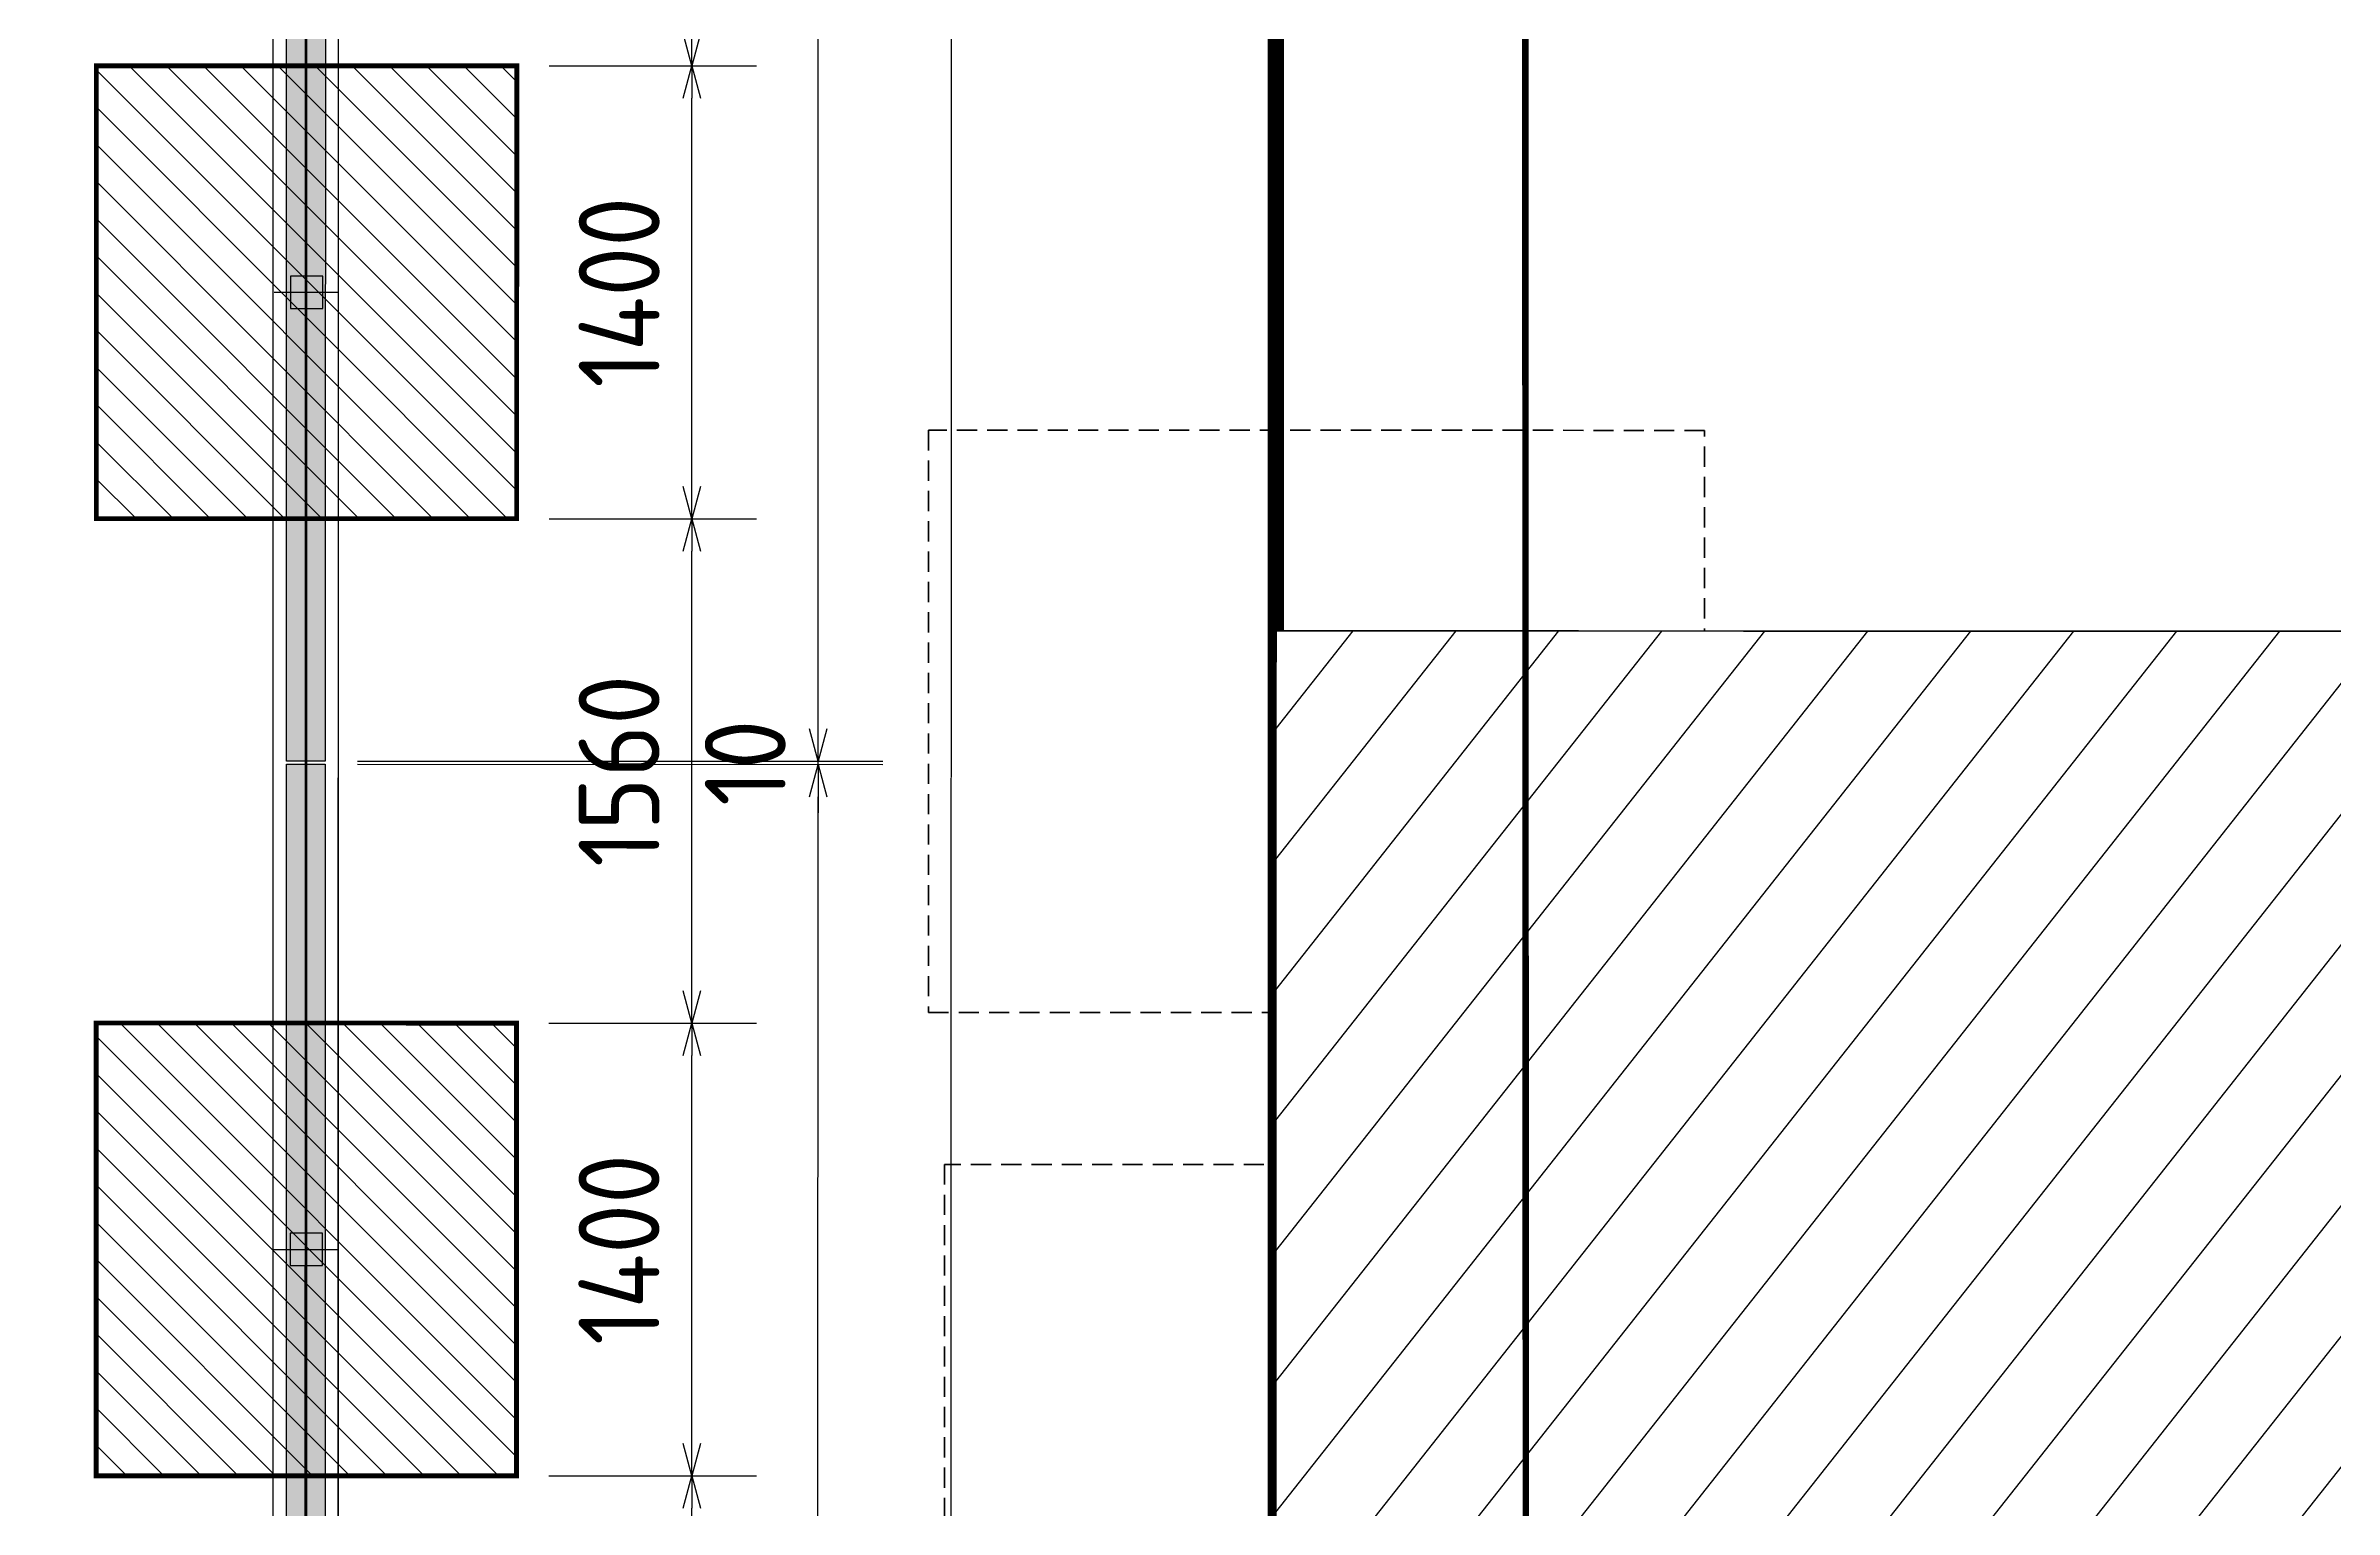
# Model space of a CAD drawing. Header units: centimetres. Extents: x -6122352 to 4157695, y -1694241 to 1947892.
# Drawn here: x 58955 to 66032, y -158970 to -154446 of the extents above; entities that cross this region are included whole.
import ezdxf
from ezdxf.xclip import XClip

# ---------------------------------------------------------------- set-up
doc = ezdxf.new("R2010")
doc.units = ezdxf.units.CM
doc.header["$MEASUREMENT"] = 0
doc.header["$XCLIPFRAME"] = 2
doc.header["$PDMODE"] = 66
doc.header["$PDSIZE"] = 100
for name, pattern in [('DASHED2', [0.375, 0.25, -0.125]), ('XR-AR-END-SETTING OUT PLAN$0$23261-XR-AR-SI-GF$0$HIDDEN', [0.375, 0.25, -0.125]), ('XR-AR-END-SETTING OUT PLAN$0$23585-XR-AR-END-GROUND FLOOR$0$945-4P-1-101-GROUND FLOOR PLAN$0$XR-MIDDLE-GROUND FLOOR PLAN$0$HIDDEN2', [0.1875, 0.125, -0.0625]), ('XR-AR-END-SETTING OUT PLAN$0$23585-XR-AR-END-GROUND FLOOR$0$XR-END-GROUND FLOOR PLAN$0$HIDDEN2', [0.1875, 0.125, -0.0625])]:
    doc.linetypes.add(name, pattern=pattern)
for name, color, linetype in [('00-MI-DIM', 7, 'Continuous'), ('23585-XR-AR-BOUNDARY WALLS AND SETBACKS$0$setback', 7, 'XR-AR-END-SETTING OUT PLAN$0$23261-XR-AR-SI-GF$0$HIDDEN'), ('@MI-FOOTINGS', 7, 'Continuous'), ('@MI-MEP', 7, 'Continuous'), ('@MI-REF LAYER', 7, 'Continuous'), ('@MI-TYPE-02', 6, 'Continuous'), ('B_TH_4', 7, 'Continuous')]:
    doc.layers.add(name, color=color, linetype=linetype)
doc.layers.add('08-Compound Wall-2', color=6, linetype='Continuous', lineweight=25, true_color=0xff00ff)
doc.layers.add('23585-XR-AR-DAMAC PLOT LIMITS$0$1-End units', color=7, linetype='Continuous', lineweight=5, true_color=0xf8991e)
for name, color, linetype, lineweight in [('@ Foundations', 4, 'DASHED2', 50), ('A-ANNO-TEXT', 3, 'Continuous', 25), ('XR-AR-END-SETTING OUT PLAN$0$23585-XR-AR-END-GROUND FLOOR$0$A-DOOR-FULL', 1, 'Continuous', 9), ('XR-AR-END-SETTING OUT PLAN$0$23585-XR-AR-END-GROUND FLOOR$0$A-GLAZ-SILL', 8, 'Continuous', 5), ('XR-AR-END-SETTING OUT PLAN$0$23585-XR-AR-END-GROUND FLOOR$0$A-GLAZ-WNDO', 232, 'Continuous', 9), ('XR-AR-END-SETTING OUT PLAN$0$23585-XR-AR-END-GROUND FLOOR$0$A-WALL', 7, 'Continuous', 30), ('XR-AR-END-SETTING OUT PLAN$0$23585-XR-AR-END-GROUND FLOOR$0$S-COLS', 51, 'Continuous', 40), ('XR-AR-END-SETTING OUT PLAN$0$23585-XR-AR-END-GROUND FLOOR$0$S-COLS-PATT', 8, 'Continuous', 5)]:
    doc.layers.add(name, color=color, linetype=linetype, lineweight=lineweight)
doc.styles.add('Schueco-BEMSTIL', font='isocpeur.ttf', dxfattribs={"width": 0.9})
doc.dimstyles.new('MI- JWC-TXT-2.5 MM', dxfattribs={"dimscale": 1.5, "dimtxt": 2.5, "dimasz": 1, "dimexe": 2, "dimexo": 1, "dimgap": 1, "dimtad": 1, "dimdec": 0, "dimdsep": 46, "dimtxsty": 'Schueco-BEMSTIL', "dimblk": 'OPEN30', "dimcen": 0, "dimdle": 2, "dimclrd": 140, "dimclre": 8, "dimclrt": 40, "dimadec": 0, "dimazin": 2, "dimtfac": 1, "dimtdec": 0, "dimtix": 1, "dimtmove": 2, "dimatfit": 3, "dimldrblk": 'OPEN', "dimfxl": 2, "dimlwd": -1, "dimlwe": -1, "dimarcsym": 0})

# ---------------------------------------------------------------- blocks, each defined once
blk = doc.blocks.new('23585-XR-AR-BOUNDARY WALLS AND SETBACKS')
at = {"layer": '08-Compound Wall-2'}
for points in [[(496543.3055, 2768839.1644), (496560.9267, 2768823.0184), (496567.0408, 2768829.6907), (496571.0944, 2768834.1145), (496575.1476, 2768838.5383), (496579.201, 2768842.9621), (496583.2544, 2768847.3859), (496589.3684, 2768854.0583), (496571.747, 2768870.2047)], [(496548.6301, 2768809.5979), (496550.6244, 2768811.7745), (496554.6778, 2768816.1983), (496560.7916, 2768822.8709), (496543.1704, 2768839.017)]]:
    blk.add_lwpolyline(points, dxfattribs=at)
at = {"layer": '23585-XR-AR-BOUNDARY WALLS AND SETBACKS$0$setback', "ltscale": 40, "const_width": 0.05}
blk.add_lwpolyline([(496585.2711, 2768853.8794), (496570.8939, 2768867.0531), (496566.7391, 2768862.5186), (496562.6856, 2768858.0948), (496558.6322, 2768853.671), (496554.5788, 2768849.2473), (496550.5252, 2768844.8235), (496546.3706, 2768840.2892), (496560.7478, 2768827.1156), (496564.9027, 2768831.6499), (496568.9563, 2768836.0737), (496573.0094, 2768840.4973), (496577.0628, 2768844.9212), (496581.1162, 2768849.345), (496585.2711, 2768853.8794)], dxfattribs=at)
blk = doc.blocks.new('A$C9d9485f6')
at = {"layer": 'A-ANNO-TEXT', "rotation": 312.4881850805905}
blk.add_blockref('23585-XR-AR-BOUNDARY WALLS AND SETBACKS', (-2377088.5348, -1504219.2521), dxfattribs=at)
blk = doc.blocks.new('23585-XR-AR-DAMAC PLOT LIMITS')
at = {"layer": '23585-XR-AR-DAMAC PLOT LIMITS$0$1-End units', "color": 251, "true_color": 0x636466}
for points in [[(496560.9329, 2768822.8771), (496543.2379, 2768839.0907), (496549.4193, 2768845.8369), (496567.1145, 2768829.6231)], [(496560.9329, 2768822.8771), (496554.7515, 2768816.1307), (496537.0565, 2768832.3443), (496543.2379, 2768839.0907)]]:
    blk.add_lwpolyline(points, close=True, dxfattribs=at)
blk = doc.blocks.new('A$Cf093b529')
at = {"layer": 'A-ANNO-TEXT'}
blk.add_blockref('23585-XR-AR-DAMAC PLOT LIMITS', (-495391.9901, -2768603.4419), dxfattribs=at)
blk = doc.blocks.new('A$Cd29382e1')
at = {"color": 1, "true_color": 0xeb0000, "const_width": 0.008}
blk.add_lwpolyline([(42.3, -24.0001), (33.1501, -24.0001), (27.1499, -24), (21.1501, -23.9999), (15.1501, -24), (9.1501, -24), (0, -24.0002), (0, 0), (9.15, -0.0001), (15.1501, -0.0001), (21.1501, -0.0001), (27.1499, 0.0001), (33.1501, 0), (42.3, -0.0002)], close=True, dxfattribs=at)
blk = doc.blocks.new('A$C0a111004')
at = {"color": 1, "true_color": 0xeb0000, "const_width": 0.008}
blk.add_lwpolyline([(18.3021, 0.0001), (21.1518, 0), (30.3028, 0), (30.3027, -23.9999), (21.1499, -24), (15.1498, -23.9999), (9.1499, -23.9998), (-0.0001, -23.9999), (0, 0), (9.1501, 0.0001), (15.1501, 0.0001)], close=True, dxfattribs=at)
blk = doc.blocks.new('*U37')
for points in [[(91, 0), (41, 0), (41, 1021), (91, 1021)], [(0, 0), (38, 0), (38, -50), (50, -50), (50, -110), (0, -110)], [(1100, 0), (1062, 0), (1062, -50), (1050, -50), (1050, -110), (1100, -110)]]:
    blk.add_lwpolyline(points, close=True)
at = {"color": 8, "linetype": 'XR-AR-END-SETTING OUT PLAN$0$23585-XR-AR-END-GROUND FLOOR$0$XR-END-GROUND FLOOR PLAN$0$HIDDEN2'}
blk.add_arc((41, 0), 1021, 0, 90, dxfattribs=at)
at = {"layer": 'XR-AR-END-SETTING OUT PLAN$0$23585-XR-AR-END-GROUND FLOOR$0$A-GLAZ-SILL', "linetype": 'XR-AR-END-SETTING OUT PLAN$0$23585-XR-AR-END-GROUND FLOOR$0$945-4P-1-101-GROUND FLOOR PLAN$0$XR-MIDDLE-GROUND FLOOR PLAN$0$HIDDEN2', "ltscale": 3}
blk.add_lwpolyline([(0, 0), (1100, 0), (1100, -110), (0, -110)], close=True, dxfattribs=at)
blk = doc.blocks.new('XR-AR-END-SETTING OUT PLAN$0$23585-XR-AR-END-GROUND FLOOR$0$A$C75a8815d')
at = {"layer": 'XR-AR-END-SETTING OUT PLAN$0$23585-XR-AR-END-GROUND FLOOR$0$S-COLS', "color": 252, "lineweight": 30}
for points in [[(0, 3500), (0, 2700), (250, 2700), (250, 3500)], [(0, 0), (0, 550), (250, 550), (250, 0)]]:
    blk.add_lwpolyline(points, close=True, dxfattribs=at)
blk = doc.blocks.new('XR-AR-END-SETTING OUT PLAN')
at = {"layer": 'XR-AR-END-SETTING OUT PLAN$0$23585-XR-AR-END-GROUND FLOOR$0$A-GLAZ-SILL', "color": 8}
blk.add_line((3250.1, 6050), (3250.1, 8200), dxfattribs=at)
at = {"layer": 'XR-AR-END-SETTING OUT PLAN$0$23585-XR-AR-END-GROUND FLOOR$0$A-GLAZ-WNDO', "color": 8}
for p, q in [((3000.1, 8200), (3000.1, 8150)), ((3150.1, 8150), (3000.1, 8150)), ((3150.1, 8200), (3150.1, 8150)), ((3150.1, 6100), (3150.1, 8200)), ((3000.1, 7448), (3000.1, 7498)), ((3000.1, 7498), (3150.1, 7498)), ((3150.1, 7448), (3000.1, 7448)), ((3150.1, 7498), (3150.1, 7448)), ((3000.1, 6747), (3000.1, 6797)), ((3000.1, 6797), (3150.1, 6797)), ((3150.1, 6797), (3150.1, 6747)), ((3150.1, 6747), (3000.1, 6747)), ((3000.1, 6050), (3000.1, 6100)), ((3000.1, 6100), (3150.1, 6100)), ((3150.1, 6100), (3150.1, 6050)), ((3000.1, 6050), (3250.1, 6050))]:
    blk.add_line(p, q, dxfattribs=at)
for points in [[(3250.1, 8200), (3000.1, 8200)], [(3000.1, 7498), (3000.1, 8150)], [(3050.1, 8150), (3050.1, 7498)], [(3000.1, 6100), (3000.1, 7448)], [(3050.1, 7448), (3050.1, 6797)], [(3050.1, 6747), (3050.1, 6100)]]:
    blk.add_lwpolyline(points, dxfattribs=at)
at = {"layer": 'XR-AR-END-SETTING OUT PLAN$0$23585-XR-AR-END-GROUND FLOOR$0$A-WALL', "color": 8}
for points in [[(4790.1, 8750), (3250.1, 8750), (3250.1, 8200), (3000.1, 8200), (3000.1, 9000), (4540.1, 9000), (4540.1, 9050), (4790.1, 9050)], [(3250.1, 5750), (3250.1, 5750), (3250.1, 6050), (3000.1, 6050), (3000.1, 5500), (3250.1, 5500)], [(3250.1, 5500), (7760.1, 5500), (7760.1, 5750), (3250.1, 5750)]]:
    blk.add_lwpolyline(points, close=True, dxfattribs=at)
at = {"layer": 'XR-AR-END-SETTING OUT PLAN$0$23585-XR-AR-END-GROUND FLOOR$0$A-DOOR-FULL', "color": 8, "xscale": 0.9090909090912127, "yscale": 0.9090909090912127, "zscale": 0.9090909090912127, "rotation": 179.9999999999999}
blk.add_blockref('*U37', (6650.1, 8750), dxfattribs=at)
at = {"layer": 'XR-AR-END-SETTING OUT PLAN$0$23585-XR-AR-END-GROUND FLOOR$0$S-COLS-PATT', "color": 8}
blk.add_blockref('XR-AR-END-SETTING OUT PLAN$0$23585-XR-AR-END-GROUND FLOOR$0$A$C75a8815d', (3000.1, 5500), dxfattribs=at)
blk = doc.blocks.new('END UNIT')
at = {"xscale": 0.001, "yscale": 0.001, "zscale": 0.001}
blk.add_blockref('XR-AR-END-SETTING OUT PLAN', (-9.1502, 0), dxfattribs=at)
blk = doc.blocks.new('TH_4')
at = {"xscale": -1}
blk.add_blockref('END UNIT', (495826.3054, 2769130.5141), dxfattribs=at)
blk = doc.blocks.new('23585-XR-AR-MALDIVE-3$0$TH_4')
at = {"layer": 'B_TH_4', "xscale": 1.000039184446315, "yscale": 1.000039184446315, "zscale": 1.000039184446315}
blk.add_blockref('TH_4', (-19.4274, -108.5069), dxfattribs=at)
at = {"layer": '@ Foundations', "linetype": 'DASHED2', "ltscale": 0.25}
for points in [[(495831.1802, 2769137.6596), (495833.4802, 2769137.6596), (495833.4802, 2769140.5596), (495831.1802, 2769140.5596)], [(495833.5302, 2769135.3896), (495833.5302, 2769137.1896), (495831.1302, 2769137.1896), (495831.1302, 2769135.3896)]]:
    blk.add_lwpolyline(points, close=True, dxfattribs=at)
blk = doc.blocks.new('A$Ce093a295')
at = {"color": 1, "true_color": 0xeb0000, "const_width": 0.008}
blk.add_lwpolyline([(42.3, -24.0001), (33.1501, -24.0001), (27.1499, -24), (21.1501, -23.9999), (15.1501, -24), (9.1501, -24), (0, -24.0002), (0, 0), (9.15, -0.0001), (15.1501, -0.0001), (21.1501, -0.0001), (27.1499, 0.0001), (33.1501, 0), (42.3, -0.0002)], close=True, dxfattribs=at)
blk = doc.blocks.new('A$Cd3abcad4')
at = {"color": 1, "true_color": 0xeb0000, "const_width": 0.008}
blk.add_lwpolyline([(18.3021, 0.0001), (21.1518, 0), (30.3028, 0), (30.3027, -23.9999), (21.1499, -24), (15.1498, -23.9999), (9.1499, -23.9998), (-0.0001, -23.9999), (0, 0), (9.1501, 0.0001), (15.1501, 0.0001)], close=True, dxfattribs=at)
blk = doc.blocks.new('_Open30')
at = {"color": 0, "linetype": 'ByBlock', "lineweight": -2}
for p, q in [((-1, 0.268), (0, 0)), ((0, 0), (-1, -0.268)), ((0, 0), (-1, 0))]:
    blk.add_line(p, q, dxfattribs=at)
blk = doc.blocks.new('*D652')
at = {"layer": '00-MI-DIM', "color": 8, "transparency": 16777216}
for p, q in [((59919.6, -156667.3), (61543.2, -156667.6)), ((59918.5, -162667.3), (61542.1, -162667.6))]:
    blk.add_line(p, q, dxfattribs=at)
at = {"layer": '00-MI-DIM', "color": 140, "transparency": 16777216}
blk.add_line((61342.1, -162567.5), (61343.2, -156767.5), dxfattribs=at)
at = {"layer": 'Defpoints', "color": 0, "transparency": 16777216}
for p in [(59819.6, -156667.3), (61343.2, -156667.5), (59818.5, -162667.3)]:
    blk.add_point(p, dxfattribs=at)
at = {"layer": '00-MI-DIM', "color": 140, "transparency": 16777216, "xscale": 100, "yscale": 100, "zscale": 100}
for p, rotation in [((61343.2, -156667.5), 89.98973417812736), ((61342.1, -162667.5), 269.9897341781274)]:
    blk.add_blockref('_Open30', p, dxfattribs=dict(at, rotation=rotation))
at = {"layer": '00-MI-DIM', "color": 40, "transparency": 16777216, "insert": (61117.6, -159667.5), "char_height": 250, "attachment_point": 5, "rotation": 89.98973, "style": 'Schueco-BEMSTIL'}
blk.add_mtext('6000', dxfattribs=at)
blk = doc.blocks.new('_Open')
at = {"color": 0, "linetype": 'ByBlock', "lineweight": -2}
for p, q in [((-1, 0.2), (0, 0)), ((-1, -0.2), (0, 0)), ((0, 0), (-1, 0))]:
    blk.add_line(p, q, dxfattribs=at)
blk = doc.blocks.new('*D653')
at = {"layer": '00-MI-DIM', "color": 140, "transparency": 16777216}
for p, q in [((61343.2, -156557.5), (61343.2, -156457.5)), ((61343.2, -156667.5), (61343.2, -156657.5)), ((61343.2, -156767.5), (61343.1, -156867.5))]:
    blk.add_line(p, q, dxfattribs=at)
at = {"layer": '00-MI-DIM', "color": 8, "transparency": 16777216}
for p, q in [((59919.6, -156657.3), (61543.2, -156657.6)), ((59919.6, -156667.3), (61543.2, -156667.6))]:
    blk.add_line(p, q, dxfattribs=at)
at = {"layer": 'Defpoints', "color": 0, "transparency": 16777216}
for p in [(59819.6, -156657.3), (59819.6, -156667.3), (61343.2, -156657.5)]:
    blk.add_point(p, dxfattribs=at)
at = {"layer": '00-MI-DIM', "color": 140, "transparency": 16777216, "xscale": 100, "yscale": 100, "zscale": 100}
for p, rotation in [((61343.2, -156657.5), 269.9897341781274), ((61343.2, -156667.5), 89.98973417812736)]:
    blk.add_blockref('_Open30', p, dxfattribs=dict(at, rotation=rotation))
at = {"layer": '00-MI-DIM', "color": 40, "transparency": 16777216, "insert": (61118.2, -156662.5), "char_height": 250, "attachment_point": 5, "rotation": 89.98973, "style": 'Schueco-BEMSTIL'}
blk.add_mtext('10', dxfattribs=at)
blk = doc.blocks.new('*D654')
at = {"layer": '00-MI-DIM', "color": 8, "transparency": 16777216}
for p, q in [((59920.9, -150757.2), (61544.2, -150757.5)), ((59919.6, -156657.3), (61543.2, -156657.6))]:
    blk.add_line(p, q, dxfattribs=at)
at = {"layer": '00-MI-DIM', "color": 140, "transparency": 16777216}
blk.add_line((61343.2, -156557.5), (61344.2, -150857.5), dxfattribs=at)
at = {"layer": 'Defpoints', "color": 0, "transparency": 16777216}
for p in [(59820.9, -150757.2), (61344.2, -150757.5), (59819.6, -156657.3)]:
    blk.add_point(p, dxfattribs=at)
at = {"layer": '00-MI-DIM', "color": 140, "transparency": 16777216, "xscale": 100, "yscale": 100, "zscale": 100}
for p, rotation in [((61344.2, -150757.5), 89.98973417812736), ((61343.2, -156657.5), 269.9897341781274)]:
    blk.add_blockref('_Open30', p, dxfattribs=dict(at, rotation=rotation))
at = {"layer": '00-MI-DIM', "color": 40, "transparency": 16777216, "insert": (61118.7, -153707.5), "char_height": 250, "attachment_point": 5, "rotation": 89.98973, "style": 'Schueco-BEMSTIL'}
blk.add_mtext('5900', dxfattribs=at)
blk = doc.blocks.new('*D657')
at = {"layer": '00-MI-DIM', "color": 8, "transparency": 16777216}
for p, q in [((59860.9, -150758.2), (61956.3, -150758.6)), ((59852, -198758.6), (61947.7, -198759))]:
    blk.add_line(p, q, dxfattribs=at)
at = {"layer": '00-MI-DIM', "color": 140, "transparency": 16777216}
blk.add_line((61747.7, -198659), (61756.3, -150858.6), dxfattribs=at)
at = {"layer": 'Defpoints', "color": 0, "transparency": 16777216}
for p in [(59760.9, -150758.2), (61756.3, -150758.6), (59752, -198758.6)]:
    blk.add_point(p, dxfattribs=at)
at = {"layer": '00-MI-DIM', "color": 140, "transparency": 16777216, "xscale": 100, "yscale": 100, "zscale": 100}
for p, rotation in [((61756.3, -150758.6), 89.98973417812736), ((61747.7, -198759), 269.9897341781274)]:
    blk.add_blockref('_Open30', p, dxfattribs=dict(at, rotation=rotation))
at = {"layer": '00-MI-DIM', "color": 40, "transparency": 16777216, "insert": (61527, -174758.7), "char_height": 250, "attachment_point": 5, "rotation": 89.98973, "style": 'Schueco-BEMSTIL'}
blk.add_mtext('48000', dxfattribs=at)
blk = doc.blocks.new('T2-FOOTING PLAN')
at = {"layer": '@MI-FOOTINGS', "transparency": 33554679}
h = blk.add_hatch(dxfattribs=at)
h.set_pattern_fill('ANSI31', color=8, scale=650)
h.paths.add_polyline_path([(-700, 650), (700, 650), (700, -650), (-700, -650)])
at = {"layer": '@MI-FOOTINGS', "color": 160, "true_color": 0x3340f0, "const_width": 15}
blk.add_lwpolyline([(-700, 650), (700, 650), (700, -650), (-700, -650)], close=True, dxfattribs=at)
at = {"layer": '@MI-FOOTINGS', "color": 30}
blk.add_point((0, 0), dxfattribs=at)
blk = doc.blocks.new('*D684')
at = {"layer": '00-MI-DIM', "color": 8, "transparency": 16777216}
for p, q in [((60510.8, -158867.4), (61152.6, -158867.5)), ((60510.5, -160467.4), (61152.3, -160467.5))]:
    blk.add_line(p, q, dxfattribs=at)
at = {"layer": '00-MI-DIM', "color": 140, "transparency": 16777216}
blk.add_line((60952.4, -160367.5), (60952.6, -158967.5), dxfattribs=at)
at = {"layer": 'Defpoints', "color": 0, "transparency": 16777216}
for p in [(60410.8, -158867.4), (60952.6, -158867.5), (60410.5, -160467.4)]:
    blk.add_point(p, dxfattribs=at)
at = {"layer": '00-MI-DIM', "color": 140, "transparency": 16777216, "xscale": 100, "yscale": 100, "zscale": 100}
for p, rotation in [((60952.6, -158867.5), 89.98973417812736), ((60952.3, -160467.5), 269.9897341781274)]:
    blk.add_blockref('_Open30', p, dxfattribs=dict(at, rotation=rotation))
at = {"layer": '00-MI-DIM', "color": 40, "transparency": 16777216, "insert": (60727.5, -159667.4), "char_height": 250, "attachment_point": 5, "rotation": 89.98973, "style": 'Schueco-BEMSTIL'}
blk.add_mtext('1600', dxfattribs=at)
blk = doc.blocks.new('*D685')
at = {"layer": '00-MI-DIM', "color": 8, "transparency": 16777216}
for p, q in [((60511, -157467.4), (61152.9, -157467.5)), ((60510.8, -158867.4), (61152.6, -158867.5))]:
    blk.add_line(p, q, dxfattribs=at)
at = {"layer": '00-MI-DIM', "color": 140, "transparency": 16777216}
blk.add_line((60952.6, -158767.5), (60952.9, -157567.5), dxfattribs=at)
at = {"layer": 'Defpoints', "color": 0, "transparency": 16777216}
for p in [(60411, -157467.4), (60952.9, -157467.5), (60410.8, -158867.4)]:
    blk.add_point(p, dxfattribs=at)
at = {"layer": '00-MI-DIM', "color": 140, "transparency": 16777216, "xscale": 100, "yscale": 100, "zscale": 100}
for p, rotation in [((60952.9, -157467.5), 89.98973417812736), ((60952.6, -158867.5), 269.9897341781274)]:
    blk.add_blockref('_Open30', p, dxfattribs=dict(at, rotation=rotation))
at = {"layer": '00-MI-DIM', "color": 40, "transparency": 16777216, "insert": (60727.8, -158167.4), "char_height": 250, "attachment_point": 5, "rotation": 89.98973, "style": 'Schueco-BEMSTIL'}
blk.add_mtext('1400', dxfattribs=at)
blk = doc.blocks.new('*D686')
at = {"layer": '00-MI-DIM', "color": 8, "transparency": 16777216}
for p, q in [((60511.4, -155907.9), (61153.2, -155908)), ((60511, -157467.4), (61152.9, -157467.5))]:
    blk.add_line(p, q, dxfattribs=at)
at = {"layer": '00-MI-DIM', "color": 140, "transparency": 16777216}
blk.add_line((60952.9, -157367.5), (60953.1, -156007.9), dxfattribs=at)
at = {"layer": 'Defpoints', "color": 0, "transparency": 16777216}
for p in [(60411.4, -155907.9), (60953.2, -155907.9), (60411, -157467.4)]:
    blk.add_point(p, dxfattribs=at)
at = {"layer": '00-MI-DIM', "color": 140, "transparency": 16777216, "xscale": 100, "yscale": 100, "zscale": 100}
for p, rotation in [((60953.2, -155907.9), 89.98973417812736), ((60952.9, -157467.5), 269.9897341781274)]:
    blk.add_blockref('_Open30', p, dxfattribs=dict(at, rotation=rotation))
at = {"layer": '00-MI-DIM', "color": 40, "transparency": 16777216, "insert": (60728, -156687.7), "char_height": 250, "attachment_point": 5, "rotation": 89.98973, "style": 'Schueco-BEMSTIL'}
blk.add_mtext('1560', dxfattribs=at)
blk = doc.blocks.new('*D687')
at = {"layer": '00-MI-DIM', "color": 8, "transparency": 16777216}
for p, q in [((60511.7, -154507.9), (61153.4, -154508)), ((60511.4, -155907.9), (61153.2, -155908))]:
    blk.add_line(p, q, dxfattribs=at)
at = {"layer": '00-MI-DIM', "color": 140, "transparency": 16777216}
blk.add_line((60953.2, -155807.9), (60953.4, -154607.9), dxfattribs=at)
at = {"layer": 'Defpoints', "color": 0, "transparency": 16777216}
for p in [(60411.7, -154507.9), (60953.4, -154507.9), (60411.4, -155907.9)]:
    blk.add_point(p, dxfattribs=at)
at = {"layer": '00-MI-DIM', "color": 140, "transparency": 16777216, "xscale": 100, "yscale": 100, "zscale": 100}
for p, rotation in [((60953.4, -154507.9), 89.98973417812736), ((60953.2, -155907.9), 269.9897341781274)]:
    blk.add_blockref('_Open30', p, dxfattribs=dict(at, rotation=rotation))
at = {"layer": '00-MI-DIM', "color": 40, "transparency": 16777216, "insert": (60728.3, -155207.9), "char_height": 250, "attachment_point": 5, "rotation": 89.98973, "style": 'Schueco-BEMSTIL'}
blk.add_mtext('1400', dxfattribs=at)
blk = doc.blocks.new('*D688')
at = {"layer": '00-MI-DIM', "color": 8, "transparency": 16777216}
for p, q in [((60512, -152907.9), (61153.7, -152908)), ((60511.7, -154507.9), (61153.4, -154508))]:
    blk.add_line(p, q, dxfattribs=at)
at = {"layer": '00-MI-DIM', "color": 140, "transparency": 16777216}
blk.add_line((60953.4, -154407.9), (60953.7, -153007.9), dxfattribs=at)
at = {"layer": 'Defpoints', "color": 0, "transparency": 16777216}
for p in [(60412, -152907.9), (60953.7, -152907.9), (60411.7, -154507.9)]:
    blk.add_point(p, dxfattribs=at)
at = {"layer": '00-MI-DIM', "color": 140, "transparency": 16777216, "xscale": 100, "yscale": 100, "zscale": 100}
for p, rotation in [((60953.7, -152907.9), 89.98973417812736), ((60953.4, -154507.9), 269.9897341781274)]:
    blk.add_blockref('_Open30', p, dxfattribs=dict(at, rotation=rotation))
at = {"layer": '00-MI-DIM', "color": 40, "transparency": 16777216, "insert": (60728.5, -153707.9), "char_height": 250, "attachment_point": 5, "rotation": 89.98973, "style": 'Schueco-BEMSTIL'}
blk.add_mtext('1600', dxfattribs=at)

msp = doc.modelspace()

# ---------------------------------------------------------------- hatches: boundary and pattern name
at = {"layer": '@MI-TYPE-02'}
h = msp.add_hatch(color=256, dxfattribs=at)
h.dxf.hatch_style = 1
h.paths.add_polyline_path([(59689.89356, -192856.7574), (59692.04495, -198758.61052), (59812.04494, -198758.65306), (59809.89356, -192856.79994)])
h.paths.add_polyline_path([(59692.0241, -186846.75778), (59689.89711, -192846.7574), (59809.8971, -192846.79994), (59812.02409, -186846.80032)])
h.paths.add_polyline_path([(59694.15463, -180836.75815), (59692.02764, -186836.75778), (59812.02763, -186836.80032), (59814.15462, -180836.80069)])
h.paths.add_polyline_path([(59696.28516, -174826.75853), (59694.15818, -180826.75815), (59814.15817, -180826.80069), (59816.28516, -174826.80107)])
h.paths.add_polyline_path([(59696.3273, -174687.25211), (59697.40233, -168687.25221), (59817.40233, -168687.27371), (59816.3273, -174687.27361)])
h.paths.add_polyline_path([(59697.40413, -168677.25221), (59698.47916, -162677.2523), (59818.47916, -162677.2738), (59817.40412, -168677.27371)])
h.paths.add_polyline_path([(59698.48095, -162667.2523), (59699.55599, -156667.2524), (59819.55598, -156667.2739), (59818.48095, -162667.2738)])
h.paths.add_polyline_path([(59699.55778, -156657.2524), (59700.90433, -150758.19655), (59820.90433, -150758.21805), (59819.55778, -156657.2739)])

# ---------------------------------------------------------------- linework, layer by layer
for points in [[(59699.55778, -156657.2524), (59700.90433, -150758.19655), (59820.90433, -150758.21805), (59819.55778, -156657.2739)], [(59698.48095, -162667.2523), (59699.55599, -156667.2524), (59819.55598, -156667.2739), (59818.48095, -162667.2738)]]:
    msp.add_lwpolyline(points, close=True, dxfattribs=at)

# ---------------------------------------------------------------- block references
at = {"layer": '@MI-MEP', "color": 10, "xscale": 1000, "yscale": 1000, "zscale": 1000}
for name, p, rotation in [('A$Cd29382e1', (102056.2819, -174767.33151), 179.9883416786298), ('A$C0a111004', (59756.31336, -174758.47773), 179.9901263953543)]:
    msp.add_blockref(name, p, dxfattribs=dict(at, rotation=rotation))
at = {"layer": '@MI-REF LAYER', "xscale": 1000, "yscale": 1000, "zscale": 1000}
msp.add_blockref('A$C9d9485f6', (-23958.95046, 48155.57226), dxfattribs=at)
at = {"layer": '@MI-REF LAYER', "xscale": 1000, "yscale": 1000, "zscale": 1000, "rotation": 312.4882903633292}
msp.add_blockref('A$Cf093b529', (-891608.73293, 539022.72011), dxfattribs=at)
at = {"layer": '@MI-REF LAYER', "color": 10, "xscale": 1000, "yscale": 1000, "zscale": 1000, "rotation": 179.9893265042863}
msp.add_blockref('A$Cd3abcad4', (59756.31341, -174758.07874), dxfattribs=at)

# ---------------------------------------------------------------- next in the draw order: block references
at = {"layer": '@MI-REF LAYER'}
ref = msp.add_blockref('23585-XR-AR-MALDIVE-3$0$TH_4', (496387983.13805, 2768891476.40003), dxfattribs=dict(at, xscale=1000, yscale=1000, zscale=1000, rotation=179.9898040462887))
XClip(ref).set_block_clipping_path([(495793.1983331204, 2769154.4143530317), (495793.2172451443, 2769130.5147732692), (495835.3551904894, 2769130.5144566512), (495835.3553965106, 2769154.4534311658), (495826.2939831605, 2769154.4143751008), (495820.2938442621, 2769154.4144850681), (495814.2939794599, 2769154.41430012), (495808.2939721677, 2769154.4142626277), (495802.2939673355, 2769154.4142251369)])

# ---------------------------------------------------------------- next in the draw order: block references
at = {"layer": '@MI-FOOTINGS', "rotation": 89.98973417812736}
for p in [(59761.56479, -155207.73552), (59760.89124, -158167.2634)]:
    msp.add_blockref('T2-FOOTING PLAN', p, dxfattribs=at)

# ---------------------------------------------------------------- next in the draw order: dimensions: what is measured, and where the dimension line sits
at = {"layer": '00-MI-DIM'}
for base, p1, p2, picture, middle in [((61756.27877, -150758.56482), (59752.04495, -198758.63179), (59760.91864, -150758.2073), '*D657', (61526.9786, -174758.73677)), ((60953.69287, -152907.94904), (60411.69021, -154507.852), (60411.9784, -152907.85198), '*D688', (60728.54953, -153707.90873)), ((60953.40619, -154507.94906), (60411.43936, -155907.85197), (60411.69021, -154507.852), '*D687', (60728.28078, -155207.90873)), ((60953.15535, -155907.94904), (60411.01665, -157467.37987), (60411.43936, -155907.85197), '*D686', (60728.01564, -156687.67268)), ((60952.87593, -157467.47696), (60410.76581, -158867.37985), (60411.01665, -157467.37987), '*D685', (60727.75051, -158167.43664)), ((60952.62509, -158867.47694), (60410.47762, -160467.37987), (60410.76581, -158867.37985), '*D684', (60727.48175, -159667.43664))]:
    dim = msp.add_linear_dim(base=base, p1=p1, p2=p2, angle=89.989734178, dimstyle='MI- JWC-TXT-2.5 MM', dxfattribs=at)
    dim.commit()
    dim.dimension.update_dxf_attribs({"geometry": picture, "text_midpoint": middle})
for base, p1, p2, picture, middle in [((61344.23715, -150757.49099), (59819.55778, -156657.2739), (59820.90451, -150757.21805), '*D654', (61343.70859, -153707.51894)), ((61343.18002, -156657.54689), (59819.55598, -156667.2739), (59819.55778, -156657.2739), '*D653', (61343.17913, -156662.54689)), ((61343.17823, -156667.54689), (59818.48095, -162667.2738), (59819.55598, -156667.2739), '*D652', (61342.64072, -159667.54684))]:
    dim = msp.add_linear_dim(base=base, p1=p1, p2=p2, angle=89.989734178, dimstyle='MI- JWC-TXT-2.5 MM', dxfattribs=at)
    dim.commit()
    dim.dimension.update_dxf_attribs({"geometry": picture, "text_midpoint": middle, "dimtype": 160})

# ---------------------------------------------------------------- next in the draw order: wipeouts: each hides what was drawn before it
at = {"color": 10}
msp.add_wipeout([(62759.60346, -156259.19746), (62757.29822, -170533.02871), (69005.67211, -170538.33469), (69005.68011, -170233.51101), (92807.11389, -170238.81378), (92807.06058, -170538.39232), (99057.17158, -170539.50455), (99059.24789, -156265.65709), (62759.60425, -156254.73668)], dxfattribs=at).dxf.layer = '@MI-REF LAYER'

# ---------------------------------------------------------------- next in the draw order: hatches: boundary and pattern name
at = {"layer": '@MI-REF LAYER', "transparency": 33554508}
h = msp.add_hatch(dxfattribs=at)
h.set_pattern_fill('ANSI31', color=256, scale=2000, angle=186.72236)
h.paths.add_polyline_path([(62759.60425, -156254.73676), (62755.51561, -170533.02842), (69005.67576, -170534.03783), (69005.93098, -170233.48086), (92806.86296, -170238.81372), (92806.76133, -170538.3761), (99057.17158, -170539.48841), (99059.32244, -156265.65711)])

# ---------------------------------------------------------------- next in the draw order: linework, layer by layer
at = {"layer": '@MI-REF LAYER', "color": 1, "const_width": 20}
msp.add_lwpolyline([(59850.03544, -150758.62267), (63530.35265, -154370.67822), (63533.99412, -164796.31401), (63907.00982, -164799.00018), (63533.99412, -164796.31401), (63524.67242, -170845.19775), (59783.28039, -174564.50612)], dxfattribs=at)
at = {"layer": '@MI-REF LAYER', "const_width": 5}
msp.add_lwpolyline([(62759.60425, -156254.73676), (62755.51561, -170533.02842), (69005.67576, -170534.03783), (69005.93098, -170233.48086), (92806.86296, -170238.81372), (92806.76133, -170538.3761), (99057.17158, -170539.48841), (99059.32244, -156265.65711)], close=True, dxfattribs=at)

# ---------------------------------------------------------------- next in the draw order: block references
at = {"layer": '@MI-REF LAYER', "color": 10, "xscale": 1000, "yscale": 1000, "zscale": 1000, "rotation": 179.9893265042863}
msp.add_blockref('A$Ce093a295', (102056.28199, -174766.821), dxfattribs=at)

doc.saveas('drawing.dxf')
